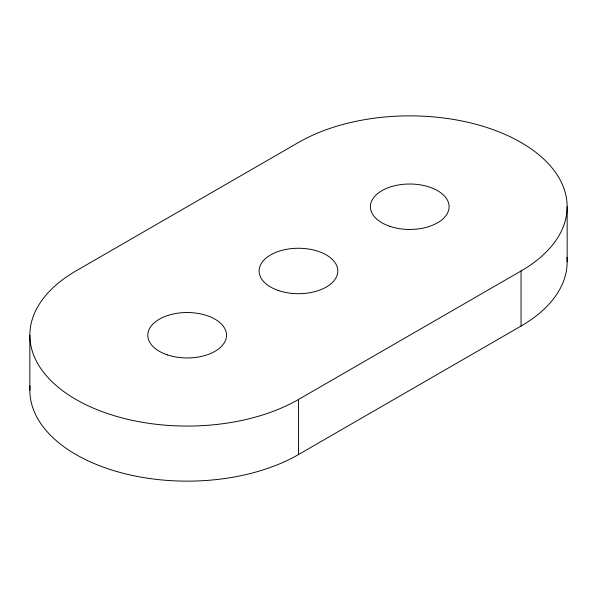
<?xml version="1.0" encoding="UTF-8"?>
<svg xmlns="http://www.w3.org/2000/svg" width="597" height="597" viewBox="0 0 597 597"><rect width="100%" height="100%" fill="white"/><g stroke="black" fill="none" stroke-linecap="round" stroke-linejoin="round"><path stroke-width="0.9" d="M298.537 399.453L521.047 270.986A157.392 90.871 0 0 0 521.047 142.474A157.392 90.871 0 0 0 298.463 142.474L75.953 270.941A157.392 90.871 0 0 0 75.953 399.453A157.392 90.871 0 0 0 298.537 399.453L298.537 454.526A157.392 90.871 0 0 1 123.46 473.346A157.392 90.871 0 0 1 30.037 385.811M298.537 454.526L521.047 326.059A157.392 90.871 0 0 0 566.963 257.344M567.15 206.726L567.15 261.807M521.047 270.986L521.047 326.059M29.85 335.193L29.85 390.274M390.08 226.405A39.35 22.716 0 0 0 449.101 206.726A39.35 22.716 0 0 0 390.08 187.055A39.35 22.716 0 0 0 390.08 226.405M278.784 290.657A39.35 22.716 0 0 0 337.812 270.986A39.35 22.716 0 0 0 278.784 251.307A39.35 22.716 0 0 0 278.784 290.657M167.488 354.916A39.35 22.716 0 0 0 226.517 335.238A39.35 22.716 0 0 0 167.488 315.567A39.35 22.716 0 0 0 167.488 354.916"/></g></svg>
